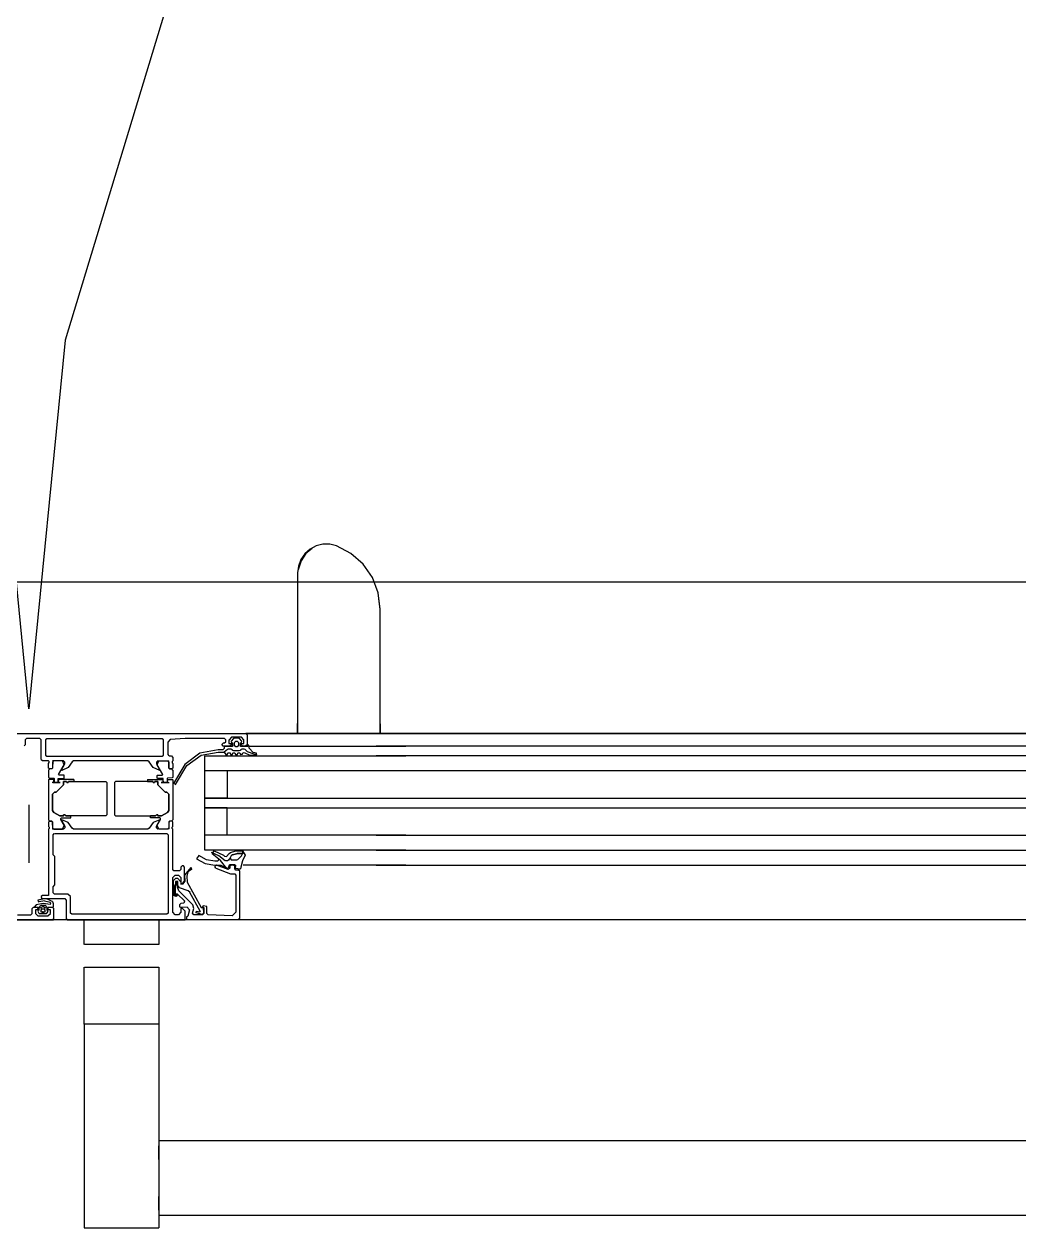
# Model space of a CAD drawing. Header units: metres. Extents: x 2.3 to 42.8, y 0.9 to 31.9.
# Drawn here: x 17.1829 to 17.3408, y 13.554 to 13.745 of the extents above; entities that cross this region are included whole.
import ezdxf

# ---------------------------------------------------------------- set-up
doc = ezdxf.new("R2010")
doc.units = ezdxf.units.M
doc.layers.add('ARREDI', color=9, linetype='Continuous')
doc.layers.add('PARETI_STRUTTURE', color=7, linetype='Continuous')

msp = doc.modelspace()

# ---------------------------------------------------------------- linework, layer by layer
at = {"layer": 'ARREDI'}
for points in [[(16.87769, 13.63239), (17.48957, 13.63239)], [(17.41042, 13.63042), (17.23875, 13.63042)], [(17.41042, 13.62885), (17.23875, 13.62885)], [(17.41042, 13.62649), (17.23875, 13.62649)], [(17.23875, 13.62217), (17.41042, 13.62217)], [(17.23875, 13.62059), (17.41042, 13.62059)], [(17.23875, 13.61626), (17.41042, 13.61626)], [(17.23875, 13.61389), (17.41042, 13.61389)], [(17.23875, 13.61152), (17.41042, 13.61152)], [(17.49311, 13.60286), (16.87415, 13.60286)], [(17.19244, 13.59892), (17.19244, 13.60287)], [(17.19245, 13.60286), (17.20425, 13.60286), (17.20425, 13.59892)], [(17.20425, 13.59892), (17.19245, 13.59892)], [(17.20424, 13.58627), (17.19244, 13.58627), (17.19244, 13.59534)], [(17.19245, 13.59534), (17.20425, 13.59534), (17.20425, 13.58627)], [(17.19244, 13.58626), (17.19244, 13.55601), (17.19244, 13.5549), (17.19244, 13.5542), (17.19244, 13.55396), (17.20424, 13.55396)], [(17.20425, 13.58627), (17.20425, 13.55602), (17.20425, 13.5549), (17.20425, 13.5542), (17.20425, 13.55396)], [(17.45742, 13.56778), (17.20426, 13.56778)], [(17.19244, 13.56596), (17.19244, 13.5645), (17.19244, 13.56281), (17.19244, 13.56099), (17.19244, 13.55917), (17.19244, 13.55748), (17.19244, 13.55602), (17.19244, 13.55491)], [(17.20425, 13.56483), (17.20425, 13.56605), (17.20425, 13.56699)], [(17.20425, 13.55676), (17.20425, 13.5577), (17.20425, 13.55893)], [(17.20425, 13.55597), (17.45742, 13.55597)]]:
    msp.add_lwpolyline(points, dxfattribs=at)
at = {"layer": 'PARETI_STRUTTURE'}
for points in [[(17.48327, 13.93597), (17.42481, 13.9302), (17.3686, 13.91315), (17.3168, 13.88547), (17.27139, 13.8482), (17.23413, 13.8028), (17.20643, 13.751), (17.18939, 13.69479), (17.18363, 13.63633), (17.17788, 13.69479), (17.16082, 13.751), (17.13313, 13.8028), (17.09586, 13.8482), (17.05046, 13.88547), (16.99866, 13.91315), (16.94245, 13.9302), (16.88399, 13.93597)], [(17.49862, 13.65642), (14.26612, 13.65642), (11.91708, 13.68004)], [(17.47735, 13.63239), (17.43877, 13.63239), (17.23941, 13.63239), (17.23941, 13.65214), (17.23909, 13.65471), (17.23817, 13.65713), (17.2367, 13.65925), (17.23476, 13.66098), (17.23246, 13.66217), (17.23139, 13.66242), (17.2303, 13.66242), (17.22923, 13.66216), (17.22826, 13.66164), (17.22742, 13.66091), (17.2268, 13.66), (17.22641, 13.65898), (17.22628, 13.65788), (17.22628, 13.63239)], [(17.2286, 13.66178), (17.22758, 13.66094), (17.22685, 13.65979), (17.2264, 13.65837)], [(17.23941, 13.65209), (17.2392, 13.65383)], [(17.17969, 13.63239), (17.21828, 13.63239)], [(17.17989, 13.63239), (17.21808, 13.63239)], [(17.24348, 13.63239), (17.21808, 13.63239), (17.21828, 13.6322)], [(17.21828, 13.63239), (17.22628, 13.63239)], [(17.21828, 13.6322), (17.21828, 13.63063)], [(17.18308, 13.63062), (17.18288, 13.63043)], [(17.18327, 13.6316), (17.18308, 13.63141)], [(17.18308, 13.63141), (17.18308, 13.63062)], [(17.1854, 13.6316), (17.18328, 13.6316)], [(17.1856, 13.63141), (17.1854, 13.6316)], [(17.1856, 13.62826), (17.1856, 13.63141)], [(17.18631, 13.63141), (17.1865, 13.6316)], [(17.18631, 13.62897), (17.18631, 13.63141)], [(17.1865, 13.6316), (17.20477, 13.6316)], [(17.20477, 13.6316), (17.20497, 13.63141)], [(17.20497, 13.63141), (17.20497, 13.62896)], [(17.20604, 13.63143), (17.20568, 13.63105)], [(17.20568, 13.63104), (17.20568, 13.62904)], [(17.2147, 13.6316), (17.20843, 13.6316), (17.20604, 13.63144)], [(17.2143, 13.6307), (17.21449, 13.63089)], [(17.2143, 13.63062), (17.2143, 13.6307)], [(17.2145, 13.63042), (17.2143, 13.63062)], [(17.2145, 13.6309), (17.21469, 13.6309)], [(17.2156, 13.63042), (17.2145, 13.63042)], [(17.21473, 13.63034), (17.21461, 13.63023)], [(17.21462, 13.63023), (17.21462, 13.63003)], [(17.21489, 13.63141), (17.2147, 13.6316)], [(17.2147, 13.6309), (17.21489, 13.63109)], [(17.21556, 13.63034), (17.21473, 13.63034)], [(17.21489, 13.63109), (17.21489, 13.63141)], [(17.2154, 13.63141), (17.2154, 13.63081), (17.21579, 13.63081), (17.21579, 13.63062)], [(17.2158, 13.6318), (17.21541, 13.63141)], [(17.21596, 13.63034), (17.21557, 13.63034)], [(17.2158, 13.63062), (17.2156, 13.63043)], [(17.21571, 13.63118), (17.2158, 13.63098)], [(17.21612, 13.63159), (17.21572, 13.63117)], [(17.21737, 13.6318), (17.2158, 13.6318)], [(17.2158, 13.63097), (17.21584, 13.63097)], [(17.21584, 13.63097), (17.21596, 13.63085)], [(17.21596, 13.63086), (17.21596, 13.63034)], [(17.21626, 13.63164), (17.21612, 13.63159)], [(17.21691, 13.63164), (17.21627, 13.63164)], [(17.21627, 13.63097), (17.21646, 13.63117)], [(17.21627, 13.63046), (17.21627, 13.63098)], [(17.21647, 13.63027), (17.21627, 13.63046)], [(17.21647, 13.63117), (17.2167, 13.63117)], [(17.2167, 13.63027), (17.21647, 13.63027)], [(17.2167, 13.63117), (17.2169, 13.63098)], [(17.2169, 13.63046), (17.21671, 13.63027)], [(17.2169, 13.63097), (17.2169, 13.63046)], [(17.21705, 13.63159), (17.21691, 13.63164)], [(17.21746, 13.63118), (17.21705, 13.63159)], [(17.21721, 13.63086), (17.21733, 13.63098)], [(17.21721, 13.63034), (17.21721, 13.63086)], [(17.21761, 13.63034), (17.21722, 13.63034)], [(17.21733, 13.63097), (17.21737, 13.63097)], [(17.21737, 13.63062), (17.21737, 13.63081), (17.21776, 13.63081), (17.21776, 13.63141)], [(17.21737, 13.63097), (17.21746, 13.63117)], [(17.21757, 13.63042), (17.21737, 13.63062)], [(17.21777, 13.63141), (17.21738, 13.6318)], [(17.21808, 13.63042), (17.21757, 13.63042)], [(17.21839, 13.63066), (17.21839, 13.63034), (17.2176, 13.63034)], [(17.21828, 13.63062), (17.21808, 13.63043)], [(17.21855, 13.63052), (17.2184, 13.63065)], [(17.21854, 13.63042), (17.24347, 13.63042)], [(17.21859, 13.63009), (17.21855, 13.63051)], [(17.21922, 13.62939), (17.21859, 13.6301)], [(17.1858, 13.62806), (17.1856, 13.62825)], [(17.1865, 13.62877), (17.18631, 13.62896)], [(17.20477, 13.62877), (17.18651, 13.62877)], [(17.20497, 13.62897), (17.20478, 13.62877)], [(17.20568, 13.62905), (17.20587, 13.62885)], [(17.20588, 13.62885), (17.20626, 13.62885)], [(17.20627, 13.62885), (17.20646, 13.62865)], [(17.20647, 13.62865), (17.20647, 13.62805)], [(17.21369, 13.62983), (17.21076, 13.62929), (17.20838, 13.6275)], [(17.20872, 13.62731), (17.21096, 13.62896), (17.2137, 13.62943)], [(17.24348, 13.6139), (17.21159, 13.6139), (17.21159, 13.62886), (17.24348, 13.62886)], [(17.21442, 13.62983), (17.21368, 13.62983)], [(17.21369, 13.62944), (17.21462, 13.62944)], [(17.21462, 13.63003), (17.21442, 13.62984)], [(17.21517, 13.62987), (17.21461, 13.62944), (17.21488, 13.62905)], [(17.21487, 13.62905), (17.21516, 13.62909)], [(17.21529, 13.62991), (17.21516, 13.62987)], [(17.21516, 13.62908), (17.21524, 13.62932)], [(17.21525, 13.62932), (17.21556, 13.62932)], [(17.21577, 13.62991), (17.21529, 13.62991)], [(17.21556, 13.62932), (17.21564, 13.62909)], [(17.21564, 13.62908), (17.21595, 13.62908)], [(17.21594, 13.62981), (17.21577, 13.62991)], [(17.21598, 13.62973), (17.21594, 13.62982)], [(17.21595, 13.62908), (17.21603, 13.62932)], [(17.21615, 13.62964), (17.21599, 13.62973)], [(17.21604, 13.62932), (17.21634, 13.62932)], [(17.21703, 13.62964), (17.21616, 13.62964)], [(17.21634, 13.62932), (17.21643, 13.62909)], [(17.21643, 13.62908), (17.21674, 13.62908)], [(17.21674, 13.62908), (17.21682, 13.62932)], [(17.21683, 13.62932), (17.21713, 13.62932)], [(17.2172, 13.62973), (17.21704, 13.62964)], [(17.21713, 13.62932), (17.21721, 13.62909)], [(17.21725, 13.62981), (17.21721, 13.62973)], [(17.21722, 13.62908), (17.21753, 13.62912)], [(17.21742, 13.62991), (17.21725, 13.62981)], [(17.21781, 13.62991), (17.21742, 13.62991)], [(17.21753, 13.62928), (17.21781, 13.62938)], [(17.21753, 13.62912), (17.21753, 13.62928)], [(17.21781, 13.62938), (17.21871, 13.62897)], [(17.21794, 13.62986), (17.21782, 13.62991)], [(17.21834, 13.62952), (17.21794, 13.62986)], [(17.21939, 13.62914), (17.21835, 13.62951)], [(17.21871, 13.62897), (17.21976, 13.62897)], [(17.21979, 13.62928), (17.21922, 13.62939)], [(17.21975, 13.62905), (17.21939, 13.62914)], [(17.21986, 13.629), (17.21975, 13.62905)], [(17.21976, 13.62897), (17.21979, 13.62927)], [(17.18678, 13.62806), (17.18579, 13.62806)], [(17.18686, 13.62795), (17.18677, 13.62806)], [(17.1869, 13.62681), (17.18677, 13.62693)], [(17.18678, 13.62767), (17.18686, 13.62778)], [(17.18678, 13.62693), (17.18678, 13.62766)], [(17.18698, 13.6268), (17.18678, 13.6266)], [(17.18678, 13.6266), (17.18678, 13.62546), (17.18679, 13.62542), (17.18682, 13.62539), (17.18686, 13.62539), (17.18757, 13.62532), (17.18761, 13.62531), (17.18764, 13.62528), (17.18764, 13.62524), (17.18764, 13.6247), (17.18764, 13.62465), (17.18761, 13.62463), (17.18757, 13.62461), (17.18743, 13.62461), (17.18733, 13.62461)], [(17.18686, 13.62777), (17.18686, 13.62795)], [(17.18728, 13.62681), (17.18689, 13.62681)], [(17.18729, 13.6268), (17.18698, 13.6268)], [(17.1874, 13.62693), (17.18729, 13.6268)], [(17.18741, 13.62691), (17.1873, 13.6268)], [(17.18914, 13.62806), (17.18745, 13.62806), (17.18741, 13.62692)], [(17.18745, 13.62806), (17.18741, 13.62802)], [(17.18761, 13.62806), (17.18741, 13.62786)], [(17.18741, 13.62786), (17.18741, 13.62692)], [(17.18898, 13.62806), (17.1876, 13.62806)], [(17.18836, 13.62591), (17.18925, 13.62746)], [(17.18885, 13.62656), (17.18879, 13.62665)], [(17.1888, 13.62665), (17.18934, 13.62759), (17.18934, 13.62787)], [(17.19053, 13.62792), (17.18989, 13.62699), (17.18885, 13.62656)], [(17.18925, 13.62745), (17.18898, 13.62805)], [(17.18934, 13.62786), (17.18914, 13.62806)], [(17.19072, 13.62806), (17.19054, 13.62792)], [(17.20253, 13.62806), (17.19072, 13.62806)], [(17.20272, 13.62792), (17.20254, 13.62806)], [(17.2044, 13.62656), (17.20336, 13.627), (17.20272, 13.62793)], [(17.2041, 13.62806), (17.20391, 13.62787)], [(17.20391, 13.62786), (17.20391, 13.62759), (17.20445, 13.62664)], [(17.20399, 13.62745), (17.20427, 13.62805)], [(17.20488, 13.62591), (17.20399, 13.62746)], [(17.20584, 13.62693), (17.20584, 13.62801), (17.20411, 13.62807)], [(17.20427, 13.62806), (17.20564, 13.62806)], [(17.20445, 13.62665), (17.2044, 13.62656)], [(17.20647, 13.6266), (17.20647, 13.62546), (17.20645, 13.62542), (17.20642, 13.62539), (17.20638, 13.62539), (17.20567, 13.62532), (17.20563, 13.62531), (17.2056, 13.62528), (17.2056, 13.62524), (17.2056, 13.6247), (17.2056, 13.62465), (17.20563, 13.62463), (17.20567, 13.62461), (17.20581, 13.62461), (17.20591, 13.62461)], [(17.20564, 13.62806), (17.20583, 13.62786)], [(17.20584, 13.62801), (17.2058, 13.62805)], [(17.20583, 13.62786), (17.20583, 13.62692)], [(17.20583, 13.62691), (17.20594, 13.6268)], [(17.20596, 13.62681), (17.20585, 13.62693)], [(17.20595, 13.6268), (17.20627, 13.6268)], [(17.20635, 13.62681), (17.20596, 13.62681)], [(17.20627, 13.6268), (17.20646, 13.6266)], [(17.20647, 13.62693), (17.20634, 13.6268)], [(17.20647, 13.62806), (17.20638, 13.62795)], [(17.20639, 13.62795), (17.20639, 13.62777)], [(17.20639, 13.62777), (17.20647, 13.62766)], [(17.20647, 13.62767), (17.20647, 13.62693)], [(17.20838, 13.6275), (17.20659, 13.62449)], [(17.20693, 13.6243), (17.20872, 13.62731)], [(17.21513, 13.6265), (17.21513, 13.62216), (17.21159, 13.62216), (17.24348, 13.62216)], [(17.24348, 13.6265), (17.21159, 13.6265)], [(17.18748, 13.62462), (17.18755, 13.62463), (17.18759, 13.62467), (17.1876, 13.62474), (17.18758, 13.62505), (17.18756, 13.62509), (17.18754, 13.62512), (17.18749, 13.62513), (17.18685, 13.62513), (17.18681, 13.62512), (17.18679, 13.62509), (17.18677, 13.62505), (17.18677, 13.6187)], [(17.18859, 13.62462), (17.18734, 13.62462)], [(17.18743, 13.62462), (17.18849, 13.62462)], [(17.18849, 13.62462), (17.18835, 13.62462), (17.18831, 13.62463), (17.18829, 13.62466), (17.18827, 13.6247), (17.18827, 13.62521), (17.18829, 13.62524), (17.18831, 13.62527), (17.18835, 13.62528), (17.18917, 13.62528), (17.18922, 13.6253), (17.18924, 13.62532), (17.18926, 13.62537), (17.18926, 13.62571), (17.18924, 13.62575), (17.18922, 13.62578), (17.18917, 13.6258), (17.18844, 13.6258)], [(17.1908, 13.62513), (17.18842, 13.62513), (17.18838, 13.62511), (17.18835, 13.62509), (17.18834, 13.62504), (17.18831, 13.62474), (17.18834, 13.62467), (17.18838, 13.62463), (17.18843, 13.62461), (17.18859, 13.62461)], [(17.18843, 13.6258), (17.18836, 13.62592)], [(17.1908, 13.62513), (17.1908, 13.62481), (17.19, 13.62481), (17.18995, 13.6248), (17.18991, 13.62476), (17.18989, 13.62469), (17.18989, 13.62462), (17.18989, 13.62469), (17.18991, 13.62476), (17.18995, 13.6248), (17.19, 13.62481), (17.19584, 13.62481)], [(17.19584, 13.62481), (17.19603, 13.62462)], [(17.19603, 13.62462), (17.19603, 13.61952)], [(17.19721, 13.62462), (17.19721, 13.61952)], [(17.19741, 13.62481), (17.19722, 13.62462)], [(17.20245, 13.62513), (17.20245, 13.62481), (17.20324, 13.62481), (17.2033, 13.6248), (17.20334, 13.62476), (17.20335, 13.62469), (17.20335, 13.62462), (17.20335, 13.62469), (17.20334, 13.62476), (17.2033, 13.6248), (17.20324, 13.62481), (17.19741, 13.62481)], [(17.20245, 13.62513), (17.20482, 13.62513), (17.20487, 13.62511), (17.20489, 13.62509), (17.20491, 13.62504), (17.20494, 13.62474), (17.20491, 13.62467), (17.20487, 13.62463), (17.20481, 13.62461), (17.20466, 13.62461)], [(17.20475, 13.62462), (17.20489, 13.62462), (17.20493, 13.62463), (17.20496, 13.62466), (17.20497, 13.6247), (17.20497, 13.62521), (17.20496, 13.62524), (17.20493, 13.62527), (17.20489, 13.62528), (17.20407, 13.62528), (17.20403, 13.6253), (17.204, 13.62532), (17.20399, 13.62537), (17.20399, 13.62571), (17.204, 13.62575), (17.20403, 13.62578), (17.20407, 13.6258), (17.20481, 13.6258)], [(17.20466, 13.62462), (17.20591, 13.62462)], [(17.20582, 13.62462), (17.20475, 13.62462)], [(17.20481, 13.6258), (17.20488, 13.62592)], [(17.20576, 13.62462), (17.2057, 13.62463), (17.20565, 13.62467), (17.20564, 13.62474), (17.20567, 13.62505), (17.20568, 13.62509), (17.20571, 13.62512), (17.20575, 13.62513), (17.20639, 13.62513), (17.20643, 13.62512), (17.20646, 13.62509), (17.20647, 13.62505), (17.20647, 13.6187)], [(17.20659, 13.6245), (17.20694, 13.6243)], [(17.18741, 13.62279), (17.18741, 13.6202), (17.18741, 13.62279)], [(17.18796, 13.6231), (17.18772, 13.6231), (17.18796, 13.6231)], [(17.20528, 13.6231), (17.20552, 13.6231), (17.20528, 13.6231)], [(17.20584, 13.62279), (17.20584, 13.6202), (17.20584, 13.62279)], [(17.18363, 13.62108), (17.18363, 13.6119)], [(17.21513, 13.61626), (17.21513, 13.62059), (17.21159, 13.62059), (17.24348, 13.62059)], [(17.18678, 13.61869), (17.18697, 13.6185)], [(17.18871, 13.61893), (17.18879, 13.61901)], [(17.18871, 13.61884), (17.18871, 13.61892)], [(17.18873, 13.61874), (17.18871, 13.61884)], [(17.18925, 13.61784), (17.18874, 13.61874)], [(17.18879, 13.619), (17.19029, 13.619)], [(17.18885, 13.61873), (17.18879, 13.61865)], [(17.1888, 13.61865), (17.18934, 13.6177), (17.18934, 13.61743)], [(17.19053, 13.61737), (17.18989, 13.6183), (17.18885, 13.61873)], [(17.18914, 13.61944), (17.18914, 13.61952), (17.18914, 13.61944)], [(17.18938, 13.61952), (17.18938, 13.61943), (17.18938, 13.61952)], [(17.19584, 13.61932), (17.1895, 13.61932), (17.19028, 13.61932)], [(17.19028, 13.619), (17.19028, 13.61932)], [(17.19603, 13.61952), (17.19584, 13.61932)], [(17.19721, 13.61952), (17.19741, 13.61932)], [(17.19741, 13.61932), (17.20374, 13.61932), (17.20297, 13.61932)], [(17.2044, 13.61873), (17.20336, 13.6183), (17.20272, 13.61737)], [(17.20296, 13.619), (17.20296, 13.61932)], [(17.20446, 13.619), (17.20296, 13.619)], [(17.20387, 13.61952), (17.20387, 13.61943), (17.20387, 13.61952)], [(17.20391, 13.61743), (17.20391, 13.61771), (17.20445, 13.61865)], [(17.20399, 13.61784), (17.20451, 13.61874)], [(17.2041, 13.61944), (17.2041, 13.61952), (17.2041, 13.61944)], [(17.20445, 13.61865), (17.2044, 13.61873)], [(17.20454, 13.61893), (17.20445, 13.61901)], [(17.20451, 13.61874), (17.20454, 13.61884)], [(17.20454, 13.61884), (17.20454, 13.61892)], [(17.20647, 13.61869), (17.20627, 13.6185)], [(17.1869, 13.61849), (17.18677, 13.61836)], [(17.18686, 13.61734), (17.18677, 13.61723)], [(17.18678, 13.61837), (17.18678, 13.61763)], [(17.18678, 13.61763), (17.18686, 13.61752)], [(17.18678, 13.61723), (17.18678, 13.61191)], [(17.18686, 13.61752), (17.18686, 13.61734)], [(17.18728, 13.61849), (17.18689, 13.61849)], [(17.18698, 13.6185), (17.1873, 13.6185)], [(17.18729, 13.6185), (17.18741, 13.61839)], [(17.1874, 13.61837), (17.18729, 13.61849)], [(17.18741, 13.61838), (17.18741, 13.61743)], [(17.18914, 13.61723), (17.18745, 13.61723), (17.18741, 13.61837)], [(17.18741, 13.61743), (17.18761, 13.61724)], [(17.18745, 13.61723), (17.18741, 13.61727)], [(17.18761, 13.61724), (17.18898, 13.61724)], [(17.18898, 13.61724), (17.18926, 13.61783)], [(17.18934, 13.61743), (17.18914, 13.61724)], [(17.19072, 13.61723), (17.19054, 13.61737)], [(17.20253, 13.61723), (17.19072, 13.61723)], [(17.20272, 13.61737), (17.20254, 13.61723)], [(17.2041, 13.61723), (17.20391, 13.61743)], [(17.20427, 13.61724), (17.20399, 13.61783)], [(17.20584, 13.61837), (17.20584, 13.61728), (17.20411, 13.61723)], [(17.20564, 13.61724), (17.20426, 13.61724)], [(17.20583, 13.61743), (17.20564, 13.61724)], [(17.20584, 13.61728), (17.2058, 13.61724)], [(17.20583, 13.61838), (17.20583, 13.61743)], [(17.20595, 13.6185), (17.20584, 13.61839)], [(17.20596, 13.61849), (17.20585, 13.61836)], [(17.20627, 13.6185), (17.20595, 13.6185)], [(17.20635, 13.61849), (17.20596, 13.61849)], [(17.20647, 13.61837), (17.20634, 13.61849)], [(17.20647, 13.61723), (17.20638, 13.61734)], [(17.20639, 13.61752), (17.20647, 13.61763)], [(17.20639, 13.61734), (17.20639, 13.61752)], [(17.20647, 13.61763), (17.20647, 13.61836)], [(17.20647, 13.61081), (17.20647, 13.61723)], [(17.18749, 13.61633), (17.18768, 13.61652)], [(17.18749, 13.60711), (17.18749, 13.6081), (17.18776, 13.60838), (17.18776, 13.61291), (17.18749, 13.61318), (17.18749, 13.61632)], [(17.18769, 13.61652), (17.20556, 13.61652)], [(17.20556, 13.61652), (17.20575, 13.61633)], [(17.20576, 13.61633), (17.20576, 13.60392)], [(17.24348, 13.61626), (17.21159, 13.61626)], [(17.21064, 13.61303), (17.21025, 13.61253)], [(17.21317, 13.61215), (17.21182, 13.61238), (17.21064, 13.61303)], [(17.21481, 13.61222), (17.21378, 13.61297), (17.21264, 13.61355)], [(17.21275, 13.61329), (17.21307, 13.61377)], [(17.21507, 13.61101), (17.21403, 13.61226), (17.21275, 13.61329)], [(17.21307, 13.61378), (17.21452, 13.61308)], [(17.21452, 13.61309), (17.21467, 13.61294)], [(17.21467, 13.61294), (17.215, 13.6129)], [(17.215, 13.61289), (17.21542, 13.61338)], [(17.21576, 13.61301), (17.21556, 13.61268), (17.21533, 13.61231)], [(17.21541, 13.61339), (17.21565, 13.61354)], [(17.21564, 13.61354), (17.21651, 13.61379)], [(17.21596, 13.61314), (17.21576, 13.61302)], [(17.21596, 13.61314), (17.21658, 13.61332), (17.21596, 13.61314)], [(17.21651, 13.61379), (17.21664, 13.6138)], [(17.21668, 13.61334), (17.21657, 13.61333), (17.21668, 13.61334)], [(17.21664, 13.61381), (17.21754, 13.61381), (17.21754, 13.61332), (17.21754, 13.61334), (17.21668, 13.61334), (17.21754, 13.61334)], [(17.21682, 13.61244), (17.21737, 13.613)], [(17.21795, 13.61311), (17.21755, 13.61218), (17.21726, 13.61119)], [(17.21738, 13.613), (17.21754, 13.61332)], [(17.21754, 13.61381), (17.21754, 13.61381)], [(17.21754, 13.61381), (17.21795, 13.61311)], [(17.18678, 13.61192), (17.18678, 13.61153)], [(17.18678, 13.61152), (17.18678, 13.60975)], [(17.20796, 13.61141), (17.20777, 13.61121)], [(17.20777, 13.61121), (17.20777, 13.61082)], [(17.20816, 13.61141), (17.20796, 13.61141)], [(17.20835, 13.61121), (17.20816, 13.6114)], [(17.20835, 13.60896), (17.20835, 13.61121)], [(17.20838, 13.60995), (17.20939, 13.61112)], [(17.2094, 13.61112), (17.20946, 13.61081)], [(17.21024, 13.61254), (17.21162, 13.61179), (17.21316, 13.61152)], [(17.21342, 13.61151), (17.21316, 13.61133)], [(17.21316, 13.61133), (17.21316, 13.6112)], [(17.21316, 13.6112), (17.21328, 13.61102)], [(17.21365, 13.61215), (17.21317, 13.61215)], [(17.21317, 13.61152), (17.2141, 13.61152)], [(17.21329, 13.61102), (17.21565, 13.61015)], [(17.21526, 13.61084), (17.21342, 13.61151)], [(17.21378, 13.6125), (17.21364, 13.61215)], [(17.2141, 13.61152), (17.21501, 13.61111)], [(17.2149, 13.61219), (17.21482, 13.61222)], [(17.21516, 13.61219), (17.21491, 13.61219)], [(17.21527, 13.61105), (17.21507, 13.61101)], [(17.21534, 13.61231), (17.21516, 13.6122)], [(17.21552, 13.61103), (17.21526, 13.61085)], [(17.21543, 13.6115), (17.21527, 13.61105)], [(17.21554, 13.61158), (17.21543, 13.6115)], [(17.21572, 13.61152), (17.21552, 13.61133)], [(17.21552, 13.61133), (17.21552, 13.61104)], [(17.21555, 13.61268), (17.21576, 13.61234)], [(17.21635, 13.61158), (17.21555, 13.61158)], [(17.21611, 13.61152), (17.21572, 13.61152)], [(17.21576, 13.61234), (17.21663, 13.61234)], [(17.21631, 13.61133), (17.21611, 13.61152)], [(17.21631, 13.61093), (17.21631, 13.61132)], [(17.21647, 13.61145), (17.21636, 13.61159)], [(17.21652, 13.61096), (17.21642, 13.61109)], [(17.21643, 13.6111), (17.21647, 13.61146)], [(17.21707, 13.61086), (17.21652, 13.61097)], [(17.21662, 13.61234), (17.21682, 13.61244)], [(17.21726, 13.6112), (17.21721, 13.61095)], [(17.24348, 13.61152), (17.21766, 13.61152)], [(17.18678, 13.60936), (17.18678, 13.60672), (17.18579, 13.60672)], [(17.18678, 13.60975), (17.18678, 13.60936)], [(17.20666, 13.61062), (17.20647, 13.61081)], [(17.20647, 13.60955), (17.20685, 13.60994)], [(17.20647, 13.6068), (17.20647, 13.60955)], [(17.2066, 13.60907), (17.20698, 13.60946)], [(17.2066, 13.60671), (17.2066, 13.60908)], [(17.20757, 13.61062), (17.20666, 13.61062)], [(17.20686, 13.60995), (17.20737, 13.60995)], [(17.20699, 13.60947), (17.20723, 13.60947)], [(17.20723, 13.60947), (17.20775, 13.60888)], [(17.20737, 13.60995), (17.20776, 13.60956)], [(17.20777, 13.61081), (17.20757, 13.61062)], [(17.20777, 13.60955), (17.20777, 13.60857), (17.20796, 13.60857)], [(17.20845, 13.60897), (17.20838, 13.60995)], [(17.20871, 13.60978), (17.20878, 13.60883), (17.211, 13.60478), (17.21132, 13.60476), (17.21138, 13.60389)], [(17.20887, 13.61047), (17.20872, 13.60977)], [(17.20946, 13.61081), (17.20887, 13.61046)], [(17.21565, 13.61016), (17.21572, 13.61014)], [(17.21571, 13.61015), (17.21631, 13.61015)], [(17.21651, 13.61074), (17.21631, 13.61093)], [(17.21631, 13.61015), (17.2165, 13.60995)], [(17.2169, 13.61074), (17.21651, 13.61074)], [(17.21651, 13.60995), (17.21651, 13.60407)], [(17.2171, 13.61054), (17.2169, 13.61073)], [(17.21721, 13.61095), (17.21707, 13.61085)], [(17.2171, 13.60306), (17.2171, 13.61055)], [(17.20683, 13.60833), (17.20675, 13.60817)], [(17.20675, 13.60817), (17.20675, 13.60675)], [(17.20691, 13.60848), (17.20683, 13.60833)], [(17.20691, 13.60824), (17.20686, 13.60814)], [(17.20686, 13.60814), (17.20686, 13.60685)], [(17.20726, 13.6089), (17.2069, 13.6089)], [(17.20691, 13.6089), (17.20691, 13.60848)], [(17.20702, 13.60845), (17.20691, 13.60824)], [(17.20702, 13.60886), (17.20702, 13.60844)], [(17.20721, 13.60886), (17.20702, 13.60886)], [(17.20721, 13.60801), (17.20721, 13.60885)], [(17.20744, 13.60745), (17.20721, 13.608)], [(17.20726, 13.6083), (17.20726, 13.6089)], [(17.20752, 13.60793), (17.20726, 13.60831)], [(17.20966, 13.60523), (17.20744, 13.60745)], [(17.2089, 13.60743), (17.20753, 13.60793)], [(17.20776, 13.60888), (17.20776, 13.60848), (17.20813, 13.60855)], [(17.20796, 13.60857), (17.20835, 13.60896)], [(17.20813, 13.60855), (17.20845, 13.60897)], [(17.20922, 13.60716), (17.2089, 13.60742)], [(17.21085, 13.6042), (17.20921, 13.60716)], [(17.18701, 13.60527), (17.1859, 13.60541), (17.18479, 13.60523)], [(17.18506, 13.60595), (17.18519, 13.6057)], [(17.18611, 13.60616), (17.18507, 13.60595)], [(17.18518, 13.6057), (17.18528, 13.60575)], [(17.18528, 13.60575), (17.1861, 13.60589)], [(17.1858, 13.60672), (17.1856, 13.60653)], [(17.1856, 13.60652), (17.1856, 13.60641)], [(17.1856, 13.60641), (17.18579, 13.60621)], [(17.1858, 13.60621), (17.18934, 13.60621)], [(17.18741, 13.6057), (17.18739, 13.60575), (17.18712, 13.60588), (17.18694, 13.60597), (17.18673, 13.60605), (17.18653, 13.60611), (17.18632, 13.60615), (17.18611, 13.60616)], [(17.18611, 13.60588), (17.1868, 13.60572)], [(17.1868, 13.60571), (17.18697, 13.60563), (17.18709, 13.60555)], [(17.18709, 13.60555), (17.18701, 13.60526)], [(17.18753, 13.60539), (17.18742, 13.6057)], [(17.18769, 13.60692), (17.18749, 13.60711)], [(17.18754, 13.60492), (17.18754, 13.60532), (17.18753, 13.60539)], [(17.18985, 13.60692), (17.18768, 13.60692)], [(17.18934, 13.60621), (17.18953, 13.60601)], [(17.18954, 13.60601), (17.18954, 13.60305)], [(17.19024, 13.60652), (17.18985, 13.60691)], [(17.19024, 13.60392), (17.19024, 13.60652)], [(17.20647, 13.60641), (17.20647, 13.60679)], [(17.20647, 13.60404), (17.20647, 13.6064)], [(17.20704, 13.60653), (17.2066, 13.60671)], [(17.20675, 13.60675), (17.20696, 13.60666)], [(17.20686, 13.60684), (17.20693, 13.60681)], [(17.20693, 13.60682), (17.20708, 13.60698)], [(17.20695, 13.60666), (17.20712, 13.60683)], [(17.20723, 13.60672), (17.20704, 13.60653)], [(17.20707, 13.60698), (17.20719, 13.60698)], [(17.20712, 13.60683), (17.20723, 13.60672)], [(17.20719, 13.60698), (17.20837, 13.60581)], [(17.20775, 13.60543), (17.20757, 13.60524)], [(17.20757, 13.60524), (17.20757, 13.60492)], [(17.20824, 13.60547), (17.20774, 13.60543)], [(17.20836, 13.60581), (17.20824, 13.60547)], [(17.20982, 13.60466), (17.20966, 13.60523)], [(17.18737, 13.60286), (17.15883, 13.60286), (17.15883, 13.6042), (17.15926, 13.60464), (17.1595, 13.60464), (17.1595, 13.60404)], [(17.18186, 13.60365), (17.18398, 13.60365)], [(17.18398, 13.60365), (17.18418, 13.60384)], [(17.18418, 13.60463), (17.18437, 13.60483)], [(17.18418, 13.60385), (17.18418, 13.60464)], [(17.18438, 13.60483), (17.18489, 13.60483)], [(17.18479, 13.60522), (17.1845, 13.60483)], [(17.1845, 13.60484), (17.18512, 13.60484)], [(17.18469, 13.60385), (17.18508, 13.60346)], [(17.18509, 13.60463), (17.18509, 13.60444), (17.1847, 13.60444), (17.1847, 13.60384)], [(17.18479, 13.60522), (17.18479, 13.60522)], [(17.18489, 13.60483), (17.18508, 13.60464)], [(17.18512, 13.6043), (17.18506, 13.60419)], [(17.18506, 13.60419), (17.18521, 13.6039)], [(17.18509, 13.60345), (17.18666, 13.60345)], [(17.1852, 13.60438), (17.18511, 13.6043)], [(17.18512, 13.60484), (17.1852, 13.60475)], [(17.1852, 13.60476), (17.1852, 13.60438)], [(17.18522, 13.6039), (17.18529, 13.60386)], [(17.18529, 13.60385), (17.18645, 13.60385)], [(17.18537, 13.60497), (17.18535, 13.60495), (17.18531, 13.60484), (17.18553, 13.60474)], [(17.18553, 13.6051), (17.18536, 13.60497)], [(17.18563, 13.60452), (17.18552, 13.6044)], [(17.18552, 13.6044), (17.18552, 13.60413)], [(17.18552, 13.60413), (17.18622, 13.60413)], [(17.18627, 13.60511), (17.18606, 13.60513), (17.18575, 13.60513), (17.18553, 13.6051)], [(17.18553, 13.60474), (17.18568, 13.60479)], [(17.18611, 13.60452), (17.18563, 13.60452)], [(17.18568, 13.60479), (17.18588, 13.60512), (17.18606, 13.60479)], [(17.18606, 13.60479), (17.18621, 13.60473)], [(17.18623, 13.6044), (17.1861, 13.60453)], [(17.18621, 13.60474), (17.18642, 13.60484), (17.18638, 13.60503)], [(17.18623, 13.60413), (17.18623, 13.60441)], [(17.18637, 13.60503), (17.18626, 13.60511)], [(17.18645, 13.60385), (17.18652, 13.6039)], [(17.18652, 13.60389), (17.1867, 13.60418)], [(17.18662, 13.6043), (17.18653, 13.60438)], [(17.18654, 13.60476), (17.18662, 13.60484)], [(17.18654, 13.60438), (17.18654, 13.60475)], [(17.18662, 13.60484), (17.18746, 13.60484)], [(17.1867, 13.60418), (17.18662, 13.6043)], [(17.18666, 13.60463), (17.18686, 13.60483)], [(17.18705, 13.60385), (17.18705, 13.60444), (17.18666, 13.60444), (17.18666, 13.60464)], [(17.18666, 13.60345), (17.18705, 13.60384)], [(17.18686, 13.60483), (17.18737, 13.60483)], [(17.18737, 13.60483), (17.18756, 13.60464)], [(17.18746, 13.60484), (17.18755, 13.60492)], [(17.18757, 13.60463), (17.18757, 13.60306)], [(17.18973, 13.60286), (17.20844, 13.60286), (17.20844, 13.6042), (17.208, 13.60464), (17.20776, 13.60464), (17.20776, 13.60404)], [(17.19044, 13.60373), (17.19025, 13.60392)], [(17.20556, 13.60373), (17.19044, 13.60373)], [(17.20576, 13.60392), (17.20556, 13.60373)], [(17.20686, 13.60365), (17.20647, 13.60404)], [(17.20737, 13.60365), (17.20686, 13.60365)], [(17.20777, 13.60404), (17.20738, 13.60365)], [(17.20757, 13.60491), (17.20765, 13.60483)], [(17.20765, 13.60483), (17.20874, 13.60493)], [(17.20887, 13.6034), (17.20867, 13.60326)], [(17.20873, 13.60493), (17.20915, 13.60443)], [(17.20915, 13.60443), (17.20887, 13.6034)], [(17.20961, 13.6039), (17.20982, 13.60466)], [(17.2098, 13.60365), (17.20961, 13.6039)], [(17.21119, 13.60365), (17.2098, 13.60365)], [(17.21017, 13.60397), (17.21024, 13.60423)], [(17.21113, 13.6037), (17.21018, 13.60397)], [(17.21023, 13.60424), (17.21076, 13.6041)], [(17.21076, 13.60409), (17.21086, 13.6042)], [(17.21138, 13.6039), (17.21113, 13.6037)], [(17.2113, 13.60504), (17.21116, 13.60479), (17.21139, 13.60479), (17.21139, 13.60385)], [(17.21139, 13.60385), (17.21119, 13.60365)], [(17.2119, 13.60495), (17.2113, 13.60504)], [(17.21209, 13.60364), (17.21189, 13.60384)], [(17.2119, 13.60384), (17.2119, 13.60495)], [(17.21589, 13.60348), (17.21208, 13.60365)], [(17.21651, 13.60407), (17.21589, 13.60349)], [(17.15882, 13.60286), (17.18756, 13.60286)], [(17.18757, 13.60306), (17.18737, 13.60286)], [(17.20843, 13.60286), (17.18953, 13.60286)], [(17.18954, 13.60306), (17.18973, 13.60286)], [(17.43995, 13.60286), (17.44861, 13.60286), (17.20843, 13.60286)], [(17.2171, 13.60286), (17.20843, 13.60286)], [(17.20868, 13.60325), (17.20864, 13.60325), (17.20864, 13.60287), (17.2169, 13.60287)], [(17.24348, 13.60286), (17.2169, 13.60286), (17.21709, 13.60306)], [(17.43995, 13.60286), (17.21709, 13.60286)]]:
    msp.add_lwpolyline(points, dxfattribs=at)
for points in [[(17.23941, 13.63239), (17.23941, 13.65214), (17.23909, 13.65471), (17.23817, 13.65713), (17.2367, 13.65925), (17.23476, 13.66098), (17.23246, 13.66217), (17.23139, 13.66242), (17.2303, 13.66242), (17.22923, 13.66216), (17.22826, 13.66164), (17.22742, 13.66091), (17.2268, 13.66), (17.22641, 13.65898), (17.22628, 13.65788), (17.22628, 13.63239)], [(17.22628, 13.6324), (17.22628, 13.63397)], [(17.23941, 13.63396), (17.23941, 13.63239)], [(17.18965, 13.62462), (17.18965, 13.6247), (17.18964, 13.62475), (17.1896, 13.6248), (17.18954, 13.62481), (17.18922, 13.62481), (17.18918, 13.6248), (17.18915, 13.62477), (17.18914, 13.62474), (17.18914, 13.62428), (17.18914, 13.62474), (17.18915, 13.62477), (17.18918, 13.6248), (17.18922, 13.62481), (17.18954, 13.62481), (17.1896, 13.6248), (17.18964, 13.62475), (17.18965, 13.6247)], [(17.18989, 13.62462), (17.18965, 13.62462)], [(17.20336, 13.62462), (17.20359, 13.62462)], [(17.20359, 13.62462), (17.20359, 13.6247), (17.20361, 13.62475), (17.20365, 13.6248), (17.20372, 13.62481), (17.20402, 13.62481), (17.20406, 13.6248), (17.20409, 13.62477), (17.20411, 13.62474), (17.20411, 13.62428), (17.20411, 13.62474), (17.20409, 13.62477), (17.20406, 13.6248), (17.20402, 13.62481), (17.20372, 13.62481), (17.20365, 13.6248), (17.20361, 13.62475), (17.20359, 13.6247)], [(17.18773, 13.62311), (17.18741, 13.62279)], [(17.18914, 13.62428), (17.18796, 13.6231)], [(17.2041, 13.62428), (17.20528, 13.6231)], [(17.20552, 13.62311), (17.20584, 13.62279)], [(17.18741, 13.62021), (17.18761, 13.61986)], [(17.18761, 13.61986), (17.18854, 13.61932), (17.18902, 13.61932), (17.18854, 13.61932)], [(17.18903, 13.61931), (17.18914, 13.61944)], [(17.18914, 13.61952), (17.18938, 13.61952)], [(17.18938, 13.61945), (17.1895, 13.61932)], [(17.20386, 13.61945), (17.20375, 13.61932)], [(17.2041, 13.61952), (17.20387, 13.61952)], [(17.20421, 13.61931), (17.2041, 13.61944)], [(17.20564, 13.61986), (17.20471, 13.61932), (17.20422, 13.61932), (17.20471, 13.61932)], [(17.20583, 13.62021), (17.20564, 13.61986)], [(17.18591, 13.60395), (17.18594, 13.60398), (17.18595, 13.60402), (17.18594, 13.60406), (17.18591, 13.60409), (17.18587, 13.60409), (17.18583, 13.60409), (17.1858, 13.60406), (17.1858, 13.60402), (17.1858, 13.60398), (17.18583, 13.60395), (17.18587, 13.60394)]]:
    msp.add_lwpolyline(points, close=True, dxfattribs=at)

doc.saveas('drawing.dxf')
